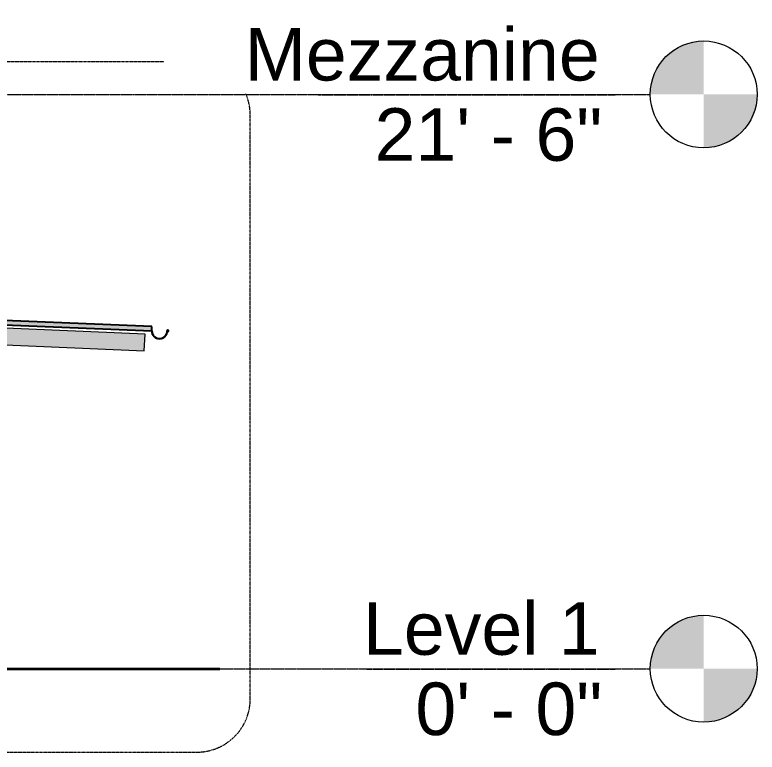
# Model space of a CAD drawing. Header units: inches. Extents: x -23227 to -2744, y -314 to 853.
# Drawn here: x -15185.2 to -14851.8, y -37.5 to 293.7 of the extents above; entities that cross this region are included whole.
import ezdxf

# ---------------------------------------------------------------- set-up
doc = ezdxf.new("R2010")
doc.units = ezdxf.units.IN
doc.header["$MEASUREMENT"] = 0
for name, pattern in [('Dash Dot 3_16_', [0.3125, 0.1875, -0.0625, 0, -0.0625]), ('Grid Line 1_2_', [0.875, 0.5, -0.125, 0.125, -0.125]), ('Grid Line 1_2__2_', [0.875, 0.5, -0.125, 0.125, -0.125])]:
    doc.linetypes.add(name, pattern=pattern)
for name, color, linetype, lineweight in [('A-ANNO-SYMB', 150, 'Continuous', 9), ('A-FLOR-LEVL', 51, 'Continuous', 9), ('A-ROOF', 132, 'Continuous', 9), ('A-ROOF-MCUT', 132, 'Continuous', 25), ('A-ROOF-OTLN', 132, 'Continuous', 9), ('C-TOPO', 7, 'Continuous', 9), ('S-BEAM', 12, 'Continuous', 9)]:
    doc.layers.add(name, color=color, linetype=linetype, lineweight=lineweight)
doc.styles.add('Arial', font='arial.ttf', dxfattribs={"height": 23.60479})

# ---------------------------------------------------------------- blocks, each defined once
blk = doc.blocks.new('Level - Level Head - Circle-2773-Section 8')
at = {"layer": 'A-FLOR-LEVL'}
h = blk.add_hatch(color=256, dxfattribs=at)
edge = h.paths.add_edge_path(flags=0)
edge.add_line((-21722.96, 0), (-21746.96, 0))
edge.add_arc((-21722.96, 0), 24, 90, 180, ccw=False)
edge.add_line((-21722.96, 24), (-21722.96, 0))
h = blk.add_hatch(color=256, dxfattribs=at)
edge = h.paths.add_edge_path(flags=0)
edge.add_line((-21722.96, -24), (-21722.96, 0))
edge.add_line((-21722.96, 0), (-21698.96, 0))
edge.add_arc((-21722.96, 0), 24, 270, 360, ccw=False)
at = {"layer": 'A-FLOR-LEVL', "color": 250}
blk.add_circle((-21722.96, 0), 24, dxfattribs=at)
blk = doc.blocks.new('Locker Rooms and Restrooms_rvt-2-Section 8')
at = {"color": 130, "lineweight": 5}
blk.add_blockref('Level - Level Head - Circle-2773-Section 8', (0, 0), dxfattribs=at)
at = {"layer": 'A-FLOR-LEVL', "insert": (-21769.66, 29.84), "char_height": 23.605, "width": 127.008, "attachment_point": 3, "line_spacing_factor": 0.938532, "style": 'Arial', "bg_fill": 3, "box_fill_scale": 1.25, "bg_fill_color": 0, "bg_fill_transparency": 0}
blk.add_mtext('Level 1', dxfattribs=at)
at = {"layer": 'A-FLOR-LEVL', "insert": (-21768.48, -6.23), "char_height": 23.605, "width": 99.936, "attachment_point": 3, "line_spacing_factor": 0.938532, "style": 'Arial', "bg_fill": 3, "box_fill_scale": 1.25, "bg_fill_color": 0, "bg_fill_transparency": 0}
blk.add_mtext('0\' - 0"', dxfattribs=at)
at = {"layer": 'A-FLOR-LEVL', "linetype": 'Grid Line 1_2__2_'}
blk.add_line((-26557.32, 0), (-21746.96, 0), dxfattribs=at)
blk = doc.blocks.new('Dimension Lumber - 5_5 x 7_5 Glulam-1165141-Section 8')
at = {"layer": 'S-BEAM'}
blk.add_hatch(color=256, dxfattribs=at).paths.add_polyline_path([(-21974.21, 142.86), (-21973.89, 150.35), (-22187.85, 159.27), (-22188.16, 151.77), (-22009.48, 144.33)], flags=0)
at = {"layer": 'S-BEAM', "lineweight": 15}
for p, q in [((-22187.85, 159.27), (-22188.16, 151.77)), ((-21973.89, 150.35), (-22187.85, 159.27)), ((-22188.16, 151.77), (-21974.21, 142.86)), ((-21974.21, 142.86), (-21973.89, 150.35))]:
    blk.add_line(p, q, dxfattribs=at)
blk = doc.blocks.new('Level - Level Head - Circle-15001-Section 8')
at = {"layer": 'A-FLOR-LEVL'}
h = blk.add_hatch(color=256, dxfattribs=at)
edge = h.paths.add_edge_path(flags=0)
edge.add_line((-21722.96, 0), (-21746.96, 0))
edge.add_arc((-21722.96, 0), 24, 90, 180, ccw=False)
edge.add_line((-21722.96, 24), (-21722.96, 0))
h = blk.add_hatch(color=256, dxfattribs=at)
edge = h.paths.add_edge_path(flags=0)
edge.add_line((-21722.96, -24), (-21722.96, 0))
edge.add_line((-21722.96, 0), (-21698.96, 0))
edge.add_arc((-21722.96, 0), 24, 270, 360, ccw=False)
blk.add_circle((-21722.96, 0), 24, dxfattribs=at)

msp = doc.modelspace()

# ---------------------------------------------------------------- hatches: boundary and pattern name
at = {"layer": 'A-ROOF'}
h = msp.add_hatch(color=256, dxfattribs=at)
h.paths.add_polyline_path([(-15123.69863, 151.72656), (-15123.69863, 153.72829), (-15828.07103, 183.07714), (-15876.11268, 183.07714), (-15162.28713, 153.33441)], flags=0)
h.paths.add_polyline_path([(-15906.63613, 184.34895), (-15906.63613, 186.35069), (-15951.44863, 188.21788), (-15951.44863, 186.21614), (-15922.59063, 185.01373)], flags=0)
at = {"layer": 'A-ROOF-OTLN'}
h = msp.add_hatch(color=256, dxfattribs=at)
h.paths.add_polyline_path([(-15119.59086, 148.27973), (-15118.44863, 148.69547), (-15117.51747, 149.4768), (-15116.90971, 150.52949), (-15116.96844, 150.55086), (-15117.56535, 149.51698), (-15118.47988, 148.7496), (-15119.60171, 148.34128), (-15120.79555, 148.34128), (-15121.91738, 148.7496), (-15122.83191, 149.51698), (-15123.42882, 150.55086), (-15123.48755, 150.52949), (-15122.87979, 149.4768), (-15121.94863, 148.69547), (-15120.8064, 148.27973)], flags=0)
h.paths.add_polyline_path([(-15116.23836, 151.83708), (-15116.28801, 151.98271), (-15116.51206, 151.96324)], flags=0)
h.paths.add_polyline_path([(-15116.29712, 151.5415), (-15116.15035, 151.70147), (-15116.23836, 151.83708)], flags=0)

# ---------------------------------------------------------------- linework, layer by layer
at = {"layer": 'A-ANNO-SYMB', "linetype": 'Dash Dot 3_16_'}
for p, q in [((-15103.43276, 272.62822), (-15224.14581, 272.62822)), ((-15079.43276, -13.50606), (-15079.43276, 248.62822)), ((-15224.14581, -37.50606), (-15103.43276, -37.50606))]:
    msp.add_line(p, q, dxfattribs=at)
for centre, start, end in [((-15103.43276, 248.62822), 0, 90), ((-15103.43276, -13.50606), 270, 360)]:
    msp.add_arc(centre, 24, start, end, dxfattribs=at)
at = {"layer": 'A-ROOF', "lineweight": 25}
for p, q in [((-15123.69863, 153.72829), (-15828.07103, 183.07714)), ((-15321.44863, 159.96614), (-15123.69863, 151.72656)), ((-15123.69863, 151.72656), (-15123.69863, 153.72829))]:
    msp.add_line(p, q, dxfattribs=at)
at = {"layer": 'A-ROOF-MCUT'}
for p, q in [((-15123.63613, 151.72656), (-15123.69863, 151.72656)), ((-15116.59826, 151.52961), (-15116.64289, 151.48498))]:
    msp.add_line(p, q, dxfattribs=at)
for centre, radius, start, end in [((-15120.19863, 151.72656), 3.5, 180, 0), ((-15120.19863, 151.72656), 3.4375, 180, 0), ((-15116.45523, 151.72656), 0.3059, 232.1590092, 180), ((-15116.45523, 151.72656), 0.2434, 234.0109671, 180)]:
    msp.add_arc(centre, radius, start, end, dxfattribs=at)
at = {"layer": 'C-TOPO', "lineweight": 35}
msp.add_line((-15209.82363, 0), (-15093.16863, 0), dxfattribs=at)
at = {"layer": 'C-TOPO'}
msp.add_line((-15209.82363, 0), (-15093.16863, 0), dxfattribs=at)

# ---------------------------------------------------------------- block references
at = {"layer": 'A-FLOR-LEVL'}
for p in [(6847.1916, 258), (6847.1916, 0)]:
    msp.add_blockref('Level - Level Head - Circle-15001-Section 8', p, dxfattribs=at)
at = {"layer": 'S-BEAM'}
msp.add_blockref('Dimension Lumber - 5_5 x 7_5 Glulam-1165141-Section 8', (6847.1916, 0), dxfattribs=at)

# ---------------------------------------------------------------- texts
at = {"layer": 'A-FLOR-LEVL', "insert": (-14922.46783, 29.83731), "char_height": 23.60479, "width": 127.008, "attachment_point": 3, "line_spacing_factor": 0.938532, "style": 'Arial', "bg_fill": 3, "box_fill_scale": 1.25, "bg_fill_color": 0, "bg_fill_transparency": 0}
msp.add_mtext('Level 1', dxfattribs=at)

# ---------------------------------------------------------------- next in the draw order: texts
at = {"layer": 'A-FLOR-LEVL', "char_height": 23.60479, "attachment_point": 3, "line_spacing_factor": 0.938532, "style": 'Arial', "bg_fill": 3, "box_fill_scale": 1.25, "bg_fill_color": 0, "bg_fill_transparency": 0}
for s, insert, width in [('Mezzanine', (-14922.46783, 287.83731), 189.792), ('0\' - 0"', (-14921.29189, -6.22526), 99.936)]:
    msp.add_mtext(s, dxfattribs=dict(at, insert=insert, width=width))

# ---------------------------------------------------------------- next in the draw order: linework, layer by layer
at = {"layer": 'A-FLOR-LEVL', "linetype": 'Grid Line 1_2_'}
msp.add_line((-19710.13206, 0), (-14899.76744, 0), dxfattribs=at)

# ---------------------------------------------------------------- next in the draw order: texts
at = {"layer": 'A-FLOR-LEVL', "insert": (-14921.29189, 251.77474), "char_height": 23.60479, "width": 121.824, "attachment_point": 3, "line_spacing_factor": 0.938532, "style": 'Arial', "bg_fill": 3, "box_fill_scale": 1.25, "bg_fill_color": 0, "bg_fill_transparency": 0}
msp.add_mtext('21\' - 6"', dxfattribs=at)

# ---------------------------------------------------------------- next in the draw order: linework, layer by layer
at = {"layer": 'A-FLOR-LEVL', "linetype": 'Grid Line 1_2_'}
msp.add_line((-19710.13206, 258), (-14899.76744, 258), dxfattribs=at)

# ---------------------------------------------------------------- next in the draw order: block references
at = {"color": 130, "lineweight": 5}
msp.add_blockref('Locker Rooms and Restrooms_rvt-2-Section 8', (6847.1916, 0), dxfattribs=at)

doc.saveas('drawing.dxf')
